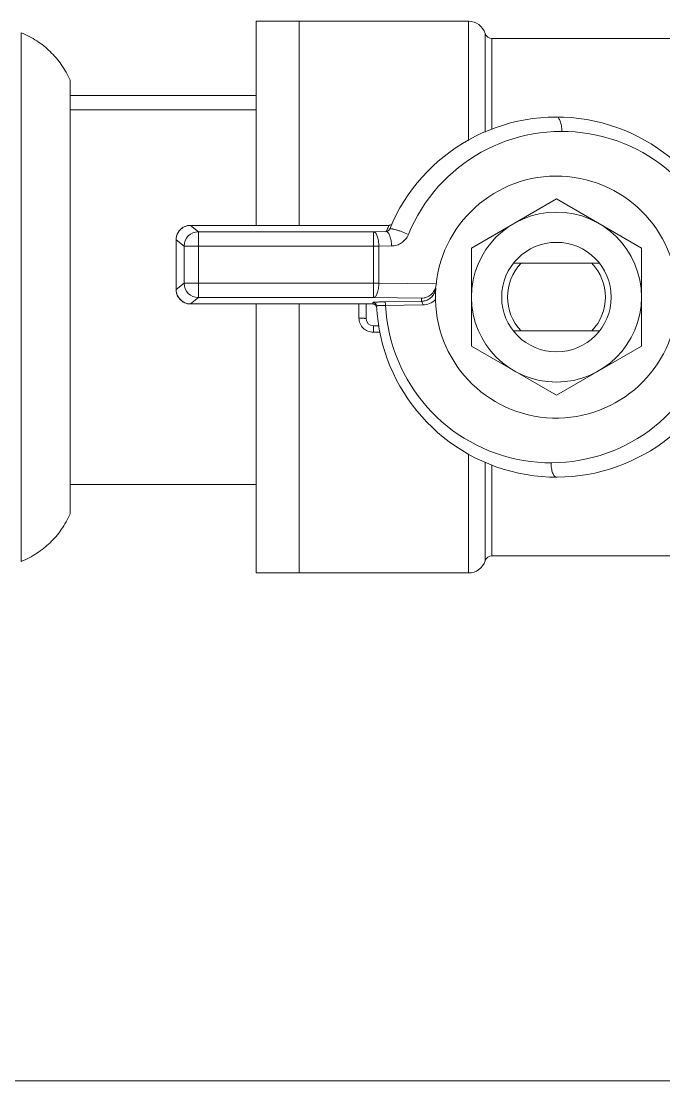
# Model space of a CAD drawing. Header units: millimetres. Extents: x 206 to 1899, y -454 to 296.
# Drawn here: x 1465.98 to 1468.768, y -414.67 to -410.074 of the extents above; entities that cross this region are included whole.
import ezdxf

# ---------------------------------------------------------------- set-up
doc = ezdxf.new("R2010")
doc.units = ezdxf.units.MM
doc.layers.add('细实线', color=7, linetype='Continuous', lineweight=15)

msp = doc.modelspace()

# ---------------------------------------------------------------- linework, layer by layer
at = {"layer": '细实线', "linetype": 'Continuous', "lineweight": 9}
for p, q in [((1466.9992, -410.0736), (1467.9211, -410.0736)), ((1466.9992, -410.0736), (1466.9992, -410.9593)), ((1467.1867, -410.0736), (1467.1867, -410.9593)), ((1467.9211, -410.5909), (1467.9211, -410.0736)), ((1465.9805, -412.4173), (1465.9805, -410.1236)), ((1467.9928, -410.5552), (1467.9928, -410.1265)), ((1468.0227, -410.1486), (1468.9399, -410.1486)), ((1468.0227, -410.1486), (1468.0227, -410.5433)), ((1466.193, -410.3298), (1466.193, -412.2111)), ((1466.9992, -410.3955), (1466.193, -410.3955)), ((1466.9992, -410.458), (1466.193, -410.458)), ((1467.9336, -411.0576), (1468.3024, -410.8447)), ((1468.3024, -410.8447), (1468.6711, -411.0576)), ((1467.5756, -410.9593), (1466.715, -410.9593)), ((1467.5756, -410.9593), (1466.715, -410.9593)), ((1466.715, -410.9593), (1466.7497, -410.9871)), ((1466.715, -410.9593), (1466.715, -410.9593)), ((1467.5718, -410.9679), (1467.5756, -410.9593)), ((1467.5756, -410.9593), (1467.5756, -410.9593)), ((1467.5898, -410.9501), (1467.5898, -410.9501)), ((1466.7497, -410.9871), (1467.5091, -410.9871)), ((1466.7497, -410.9871), (1466.7497, -411.2726)), ((1467.5091, -410.9871), (1467.564, -410.9863)), ((1467.5091, -411.2726), (1467.5091, -410.9871)), ((1467.564, -410.9863), (1467.5645, -410.9852)), ((1466.6525, -411.0218), (1466.6525, -411.0218)), ((1466.6873, -411.0496), (1466.6525, -411.0218)), ((1466.6525, -411.0218), (1466.6525, -411.2379)), ((1466.6525, -411.0218), (1466.6525, -411.2379)), ((1466.6873, -411.0496), (1467.5323, -411.0496)), ((1466.6873, -411.2101), (1466.6873, -411.0496)), ((1467.5873, -411.0488), (1467.5323, -411.0496)), ((1467.5323, -411.0496), (1467.5323, -411.2101)), ((1467.9336, -411.4834), (1467.9336, -411.0576)), ((1468.6711, -411.0576), (1468.6711, -411.4834)), ((1468.489, -411.1236), (1468.1157, -411.1236)), ((1466.6525, -411.2379), (1466.6873, -411.2101)), ((1466.6873, -411.2101), (1467.5323, -411.2101)), ((1467.5323, -411.2101), (1467.7805, -411.2136)), ((1466.6525, -411.2379), (1466.6525, -411.2379)), ((1466.7497, -411.2726), (1466.715, -411.3003)), ((1467.5091, -411.2726), (1466.7497, -411.2726)), ((1467.7177, -411.2755), (1467.5091, -411.2726)), ((1466.715, -411.3003), (1467.5068, -411.3003)), ((1466.715, -411.3003), (1467.5068, -411.3003)), ((1466.715, -411.3003), (1466.715, -411.3003)), ((1466.9992, -411.3003), (1466.9992, -412.4673)), ((1467.1867, -411.3003), (1467.1867, -412.4673)), ((1467.4458, -411.3618), (1467.4458, -411.3003)), ((1467.4771, -411.3003), (1467.4771, -411.3642)), ((1467.5068, -411.3003), (1467.5068, -411.3003)), ((1467.5209, -411.3093), (1467.5224, -411.315)), ((1467.5224, -411.315), (1467.5224, -411.3151)), ((1467.5556, -411.2912), (1467.7165, -411.289)), ((1467.7223, -411.3046), (1467.5614, -411.3068)), ((1467.5083, -411.3955), (1467.5327, -411.3955)), ((1467.5083, -411.3955), (1467.5083, -411.4227)), ((1468.1157, -411.4173), (1468.489, -411.4173)), ((1467.5362, -411.4227), (1467.5083, -411.4227)), ((1468.3024, -411.6963), (1467.9336, -411.4834)), ((1468.6711, -411.4834), (1468.3024, -411.6963)), ((1467.9211, -412.4673), (1467.9211, -411.9521)), ((1467.9928, -412.4144), (1467.9928, -411.986)), ((1468.0227, -411.9977), (1468.0227, -412.3923)), ((1466.193, -412.083), (1466.9992, -412.083)), ((1468.9399, -412.3923), (1468.0227, -412.3923)), ((1466.9992, -412.4673), (1467.9211, -412.4673)), ((1400.2555, -414.6705), (1475.4055, -414.6705))]:
    msp.add_line(p, q, dxfattribs=at)
for points in [[(1466.715, -410.9593), (1466.7065, -410.9599), (1466.6911, -410.9641), (1466.6771, -410.9721), (1466.6656, -410.9835), (1466.6575, -410.9974), (1466.6532, -411.0128), (1466.6525, -411.0218)], [(1467.5898, -410.9501), (1467.5863, -410.955), (1467.5812, -410.9583), (1467.5756, -410.9593)], [(1466.6525, -411.2379), (1466.6531, -411.2463), (1466.6573, -411.2617), (1466.6653, -411.2757), (1466.6767, -411.2872), (1466.6906, -411.2954), (1466.706, -411.2997), (1466.715, -411.3003)], [(1467.5068, -411.3003), (1467.5123, -411.3013), (1467.5174, -411.3045), (1467.5209, -411.3093)]]:
    msp.add_lwpolyline(points, dxfattribs=at)
for radius in [0.3688, 0.2375]:
    msp.add_circle((1468.3024, -411.2705), radius, dxfattribs=at)
for centre, radius, start, end in [((1467.9211, -410.1486), 0.075, 17.1046, 90), ((1468.0227, -410.1173), 0.0312, 197.1046, 270), ((1468.3024, -411.2705), 0.7812, 2.8027, 157.8184), ((1468.3256, -411.2705), 0.7188, 2.9055, 157.8183), ((1468.3024, -411.2705), 0.525, 175.5961, 174.2452), ((1466.7151, -411.0221), 0.0628, 90.073, 101.6579), ((1467.5756, -410.9437), 0.0157, 270.0226, 281.6998), ((1467.5755, -410.9436), 0.0157, 281.6652, 291.3687), ((1466.7149, -411.0218), 0.0624, 161.4085, 168.0359), ((1466.7152, -411.0219), 0.0626, 153.1593, 161.3984), ((1466.715, -411.0218), 0.0624, 146.4884, 153.1506), ((1466.7152, -411.022), 0.0627, 138.2686, 146.4826), ((1466.715, -411.0217), 0.0624, 131.5333, 138.259), ((1466.7152, -411.022), 0.0627, 123.3524, 131.5249), ((1466.715, -411.0218), 0.0624, 116.5983, 123.3455), ((1466.7151, -411.022), 0.0626, 108.4489, 116.5905), ((1466.7498, -411.0497), 0.0626, 90.1139, 179.9072), ((1466.715, -411.0217), 0.0624, 101.6606, 108.4375), ((1468.3023, -411.2861), 0.7968, 156.4675, 157.8185), ((1466.7153, -411.0219), 0.0628, 168.0407, 179.9267), ((1468.3024, -411.2705), 0.2122, 136.1959, 223.8041), ((1468.3024, -411.2705), 0.2122, 316.1959, 43.8041), ((1466.7498, -411.21), 0.0626, 180.0928, 269.8862), ((1467.7156, -411.2252), 0.0635, 334.9398, 355.5451), ((1466.7153, -411.2378), 0.0628, 180.0732, 191.7176), ((1466.7149, -411.2379), 0.0624, 191.7205, 198.3667), ((1466.7152, -411.2378), 0.0626, 198.3781, 206.6263), ((1466.715, -411.2378), 0.0624, 206.6342, 213.3057), ((1466.7152, -411.2377), 0.0627, 213.3126, 221.5229), ((1466.715, -411.2379), 0.0624, 221.5313, 228.2566), ((1468.3024, -411.3329), 0.5875, 174.3896, 175.7118), ((1466.7152, -411.2376), 0.0627, 228.2662, 236.4417), ((1466.715, -411.2379), 0.0624, 236.4475, 243.1846), ((1466.7151, -411.2377), 0.0626, 243.1933, 251.3252), ((1466.715, -411.238), 0.0624, 251.3352, 258.0934), ((1466.7151, -411.2376), 0.0628, 258.098, 269.9269), ((1467.5065, -411.3094), 0.0156, 2.8176, 90.0215), ((1468.3021, -411.2549), 0.7966, 182.7997, 183.2716), ((1467.5068, -411.3159), 0.0156, 82.2128, 89.9791), ((1467.5068, -411.3161), 0.0158, 69.0602, 82.2297), ((1467.5068, -411.316), 0.0157, 51.9797, 68.9418), ((1467.5068, -411.3159), 0.0156, 47.1155, 51.9619), ((1467.5067, -411.316), 0.0157, 28.5912, 47.0456), ((1467.5069, -411.3159), 0.0155, 25.1929, 28.5373), ((1468.3024, -411.2705), 0.7812, 182.8, 337.8159), ((1468.2792, -411.2705), 0.7188, 182.9024, 337.8157), ((1467.5083, -411.3642), 0.0312, 180, 270), ((1467.9211, -412.3923), 0.075, 270, 342.8954), ((1468.0227, -412.4236), 0.0312, 90, 162.8954)]:
    msp.add_arc(centre, radius, start, end, dxfattribs=at)
for points, knots in [([(1466.193, -410.3298), (1466.1821, -410.3062), (1466.157, -410.2616), (1466.1079, -410.2034), (1466.0488, -410.1564), (1466.004, -410.1333), (1465.9805, -410.1236)], [0, 0, 0, 0, 0.25758, 0.504042, 0.748427, 1, 1, 1, 1]), ([(1468.3024, -410.4892), (1468.3039, -410.4892), (1468.3074, -410.4902), (1468.3118, -410.4941), (1468.3157, -410.5001), (1468.3192, -410.5079), (1468.322, -410.5173), (1468.3248, -410.532), (1468.3256, -410.5437), (1468.3256, -410.5517)], [0, 0, 0, 0, 0.066259, 0.145781, 0.245167, 0.365713, 0.505606, 0.661195, 1, 1, 1, 1]), ([(1467.5091, -410.9871), (1467.5106, -410.9872), (1467.514, -410.9885), (1467.5183, -410.9926), (1467.5222, -410.9986), (1467.5256, -411.0064), (1467.5284, -411.0158), (1467.5313, -411.0302), (1467.5322, -411.0417), (1467.5323, -411.0496)], [0, 0, 0, 0, 0.06694, 0.1483, 0.249317, 0.370697, 0.510469, 0.66505, 1, 1, 1, 1]), ([(1467.564, -410.9863), (1467.5668, -410.9861), (1467.5731, -410.984), (1467.5776, -410.9788), (1467.5789, -410.9755)], [0, 0, 0, 0, 0.441298, 1, 1, 1, 1]), ([(1467.5873, -411.0488), (1467.5872, -411.041), (1467.5863, -411.0295), (1467.5833, -411.015), (1467.5805, -411.0057), (1467.5771, -410.9979), (1467.5732, -410.9919), (1467.569, -410.9878), (1467.5656, -410.9865), (1467.564, -410.9863)], [0, 0, 0, 0, 0.33495, 0.489531, 0.629303, 0.750683, 0.8517, 0.93306, 1, 1, 1, 1]), ([(1467.5645, -410.9852), (1467.5675, -410.9852), (1467.5737, -410.9834), (1467.5778, -410.9783), (1467.5789, -410.9755)], [0, 0, 0, 0, 0.500099, 1, 1, 1, 1]), ([(1467.5789, -410.9755), (1467.5793, -410.9746), (1467.5814, -410.974), (1467.5841, -410.9739), (1467.5874, -410.9742), (1467.5913, -410.9747), (1467.5978, -410.9761), (1467.6072, -410.9786), (1467.6196, -410.9826), (1467.6376, -410.9891), (1467.6512, -410.9949), (1467.6601, -410.9991)], [0, 0, 0, 0, 0.033303, 0.062031, 0.099657, 0.146021, 0.200659, 0.33188, 0.486387, 0.655601, 1, 1, 1, 1]), ([(1467.6601, -410.9991), (1467.6571, -411.0065), (1467.6488, -411.0203), (1467.6312, -411.0362), (1467.6101, -411.0463), (1467.5948, -411.0487), (1467.5873, -411.0488)], [0, 0, 0, 0, 0.257096, 0.508761, 0.755735, 1, 1, 1, 1]), ([(1467.5091, -411.2726), (1467.5106, -411.2724), (1467.514, -411.2711), (1467.5183, -411.267), (1467.5222, -411.261), (1467.5256, -411.2532), (1467.5284, -411.2439), (1467.5313, -411.2294), (1467.5322, -411.2179), (1467.5323, -411.2101)], [0, 0, 0, 0, 0.06694, 0.1483, 0.249317, 0.370697, 0.510469, 0.66505, 1, 1, 1, 1]), ([(1467.7177, -411.2755), (1467.7248, -411.2753), (1467.7394, -411.2725), (1467.759, -411.2608), (1467.7742, -411.2421), (1467.7792, -411.2261), (1467.78, -411.2178)], [0, 0, 0, 0, 0.231307, 0.472121, 0.728493, 1, 1, 1, 1]), ([(1467.7165, -411.289), (1467.7222, -411.2889), (1467.7338, -411.2871), (1467.7499, -411.2797), (1467.7638, -411.268), (1467.7705, -411.2577), (1467.7731, -411.2521)], [0, 0, 0, 0, 0.242231, 0.488022, 0.740094, 1, 1, 1, 1]), ([(1467.7775, -411.2811), (1467.7702, -411.2884), (1467.7529, -411.3002), (1467.7324, -411.3045), (1467.7223, -411.3046)], [0, 0, 0, 0, 0.504672, 1, 1, 1, 1]), ([(1467.5064, -411.2938), (1467.5064, -411.2937), (1467.5068, -411.2935), (1467.5074, -411.2933), (1467.5085, -411.2931), (1467.51, -411.2929), (1467.5119, -411.2928), (1467.5152, -411.2925), (1467.5203, -411.2922), (1467.5275, -411.2919), (1467.5359, -411.2916), (1467.5454, -411.2914), (1467.5521, -411.2913), (1467.5556, -411.2912)], [0, 0, 0, 0, 0.005882, 0.019476, 0.041499, 0.07201, 0.110871, 0.157873, 0.275314, 0.421717, 0.593921, 0.788252, 1, 1, 1, 1]), ([(1467.5614, -411.3068), (1467.5586, -411.3069), (1467.5532, -411.3069), (1467.5456, -411.307), (1467.5389, -411.3072), (1467.5332, -411.3074), (1467.5286, -411.3076), (1467.5255, -411.3079), (1467.5237, -411.3081), (1467.5228, -411.3082), (1467.5223, -411.3084), (1467.5221, -411.3085), (1467.5221, -411.3086)], [0, 0, 0, 0, 0.211513, 0.40591, 0.578111, 0.724452, 0.841796, 0.927675, 0.958161, 0.980199, 0.993871, 1, 1, 1, 1]), ([(1467.5556, -411.2912), (1467.5559, -411.2913), (1467.5567, -411.2916), (1467.5584, -411.293), (1467.5599, -411.2964), (1467.5611, -411.3012), (1467.5613, -411.3049), (1467.5614, -411.3068)], [0, 0, 0, 0, 0.061796, 0.147347, 0.369412, 0.664183, 1, 1, 1, 1]), ([(1467.7165, -411.289), (1467.7174, -411.2891), (1467.7186, -411.2901), (1467.7198, -411.2919), (1467.721, -411.2947), (1467.722, -411.299), (1467.7223, -411.3026), (1467.7223, -411.3046)], [0, 0, 0, 0, 0.145703, 0.247078, 0.368773, 0.663842, 1, 1, 1, 1]), ([(1467.5083, -411.4227), (1467.5003, -411.4227), (1467.484, -411.4196), (1467.4633, -411.4063), (1467.4492, -411.3861), (1467.4458, -411.3698), (1467.4458, -411.3618)], [0, 0, 0, 0, 0.250639, 0.500731, 0.750355, 1, 1, 1, 1]), ([(1467.4458, -411.3618), (1467.4478, -411.3619), (1467.4518, -411.3619), (1467.4576, -411.362), (1467.463, -411.3622), (1467.4676, -411.3625), (1467.4715, -411.3628), (1467.4743, -411.3632), (1467.4761, -411.3636), (1467.4769, -411.3639), (1467.4771, -411.3641), (1467.4771, -411.3642)], [0, 0, 0, 0, 0.193074, 0.379131, 0.550491, 0.700845, 0.824578, 0.91703, 0.975147, 0.991192, 1, 1, 1, 1]), ([(1468.3024, -412.0517), (1468.3008, -412.0517), (1468.2974, -412.0507), (1468.293, -412.0468), (1468.2891, -412.0408), (1468.2856, -412.033), (1468.2829, -412.0236), (1468.28, -412.0089), (1468.2792, -411.9972), (1468.2792, -411.9892)], [0, 0, 0, 0, 0.066102, 0.145519, 0.244859, 0.36541, 0.505346, 0.661006, 1, 1, 1, 1]), ([(1466.193, -412.2111), (1466.1821, -412.2347), (1466.157, -412.2794), (1466.1079, -412.3375), (1466.0488, -412.3845), (1466.004, -412.4076), (1465.9805, -412.4173)], [0, 0, 0, 0, 0.25758, 0.504042, 0.748427, 1, 1, 1, 1])]:
    msp.add_open_spline(points, degree=3, knots=knots, dxfattribs=at)
for points in [[(1467.5813, -410.9583), (1467.5831, -410.9575), (1467.5849, -410.9564), (1467.5863, -410.955)], [(1467.5863, -410.955), (1467.5878, -410.9537), (1467.589, -410.952), (1467.5898, -410.9501)], [(1467.5209, -411.3093), (1467.5218, -411.3111), (1467.5223, -411.3131), (1467.5224, -411.315)]]:
    msp.add_open_spline(points, degree=3, dxfattribs=at)

doc.saveas('drawing.dxf')
